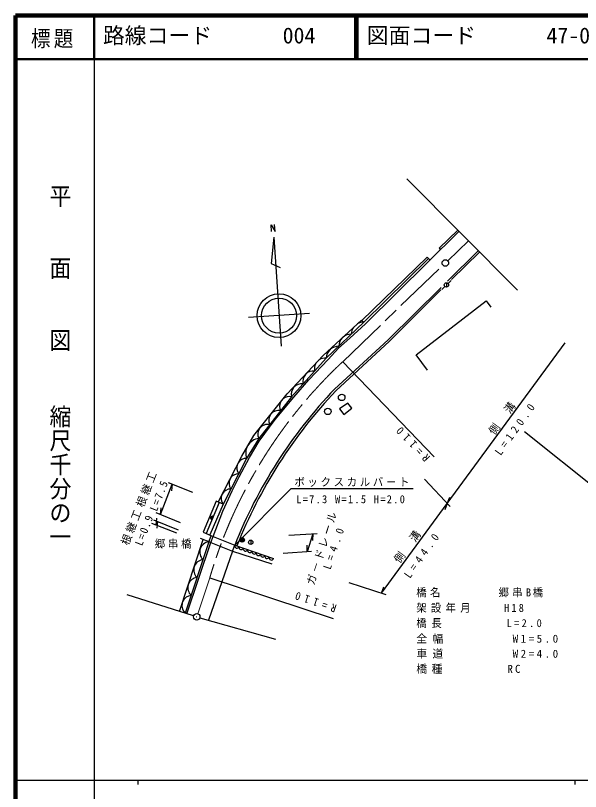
# Model space of a CAD drawing. Units: millimetres, scale not verified. Extents: x 40000 to 680000, y 20000 to 380000.
# Drawn here: x 40000 to 169298, y 202409 to 380000 of the extents above; entities that cross this region are included whole.
import ezdxf
from ezdxf.enums import TextEntityAlignment as Align

# ---------------------------------------------------------------- set-up
doc = ezdxf.new("R2010")
doc.units = ezdxf.units.MM
doc.header["$LTSCALE"] = 1000
doc.linetypes.add('CHAIN', pattern=[18.5, 12, -1.5, 3.5, -1.5])
for name, color, linetype, lineweight in [('M-BGD', 7, 'Continuous', 25), ('M-BMK', 2, 'CHAIN', 13), ('M-BMK-HTXT', 7, 'Continuous', 13), ('M-OTRS', 6, 'Continuous', 25), ('M-STR-STR1', 1, 'Continuous', 25), ('M-TTL', 2, 'Continuous', 140), ('M-TTL-BAND', 7, 'Continuous', 25), ('M-TTL-LINE', 7, 'Continuous', 50)]:
    doc.layers.add(name, color=color, linetype=linetype, lineweight=lineweight)
for name, color, linetype in [('M-BMK-SRVR', 7, 'Continuous'), ('M-STR-HTXT', 7, 'Continuous'), ('M-TTL-TXT', 7, 'Continuous')]:
    doc.layers.add(name, color=color, linetype=linetype)
doc.styles.add('@ＭＳ ゴシック', font='')
doc.styles.add('ＭＳ ゴシック', font='')
doc.styles.get('@ＭＳ ゴシック').set_extended_font_data('@MS Gothic')
doc.styles.get('ＭＳ ゴシック').set_extended_font_data('MS Gothic')

# ---------------------------------------------------------------- blocks, each defined once
blk = doc.blocks.new('MARK5C2L8')
at = {"color": 3, "linetype": 'Continuous', "lineweight": 25}
blk.add_circle((0, 0), 0.05, dxfattribs=at)
blk = doc.blocks.new('MARK28C15L6')
at = {"color": 7, "linetype": 'Continuous', "lineweight": 25}
blk.add_line((0, 0), (0.014, -0.05), dxfattribs=at)
blk = doc.blocks.new('MARK1120C15L6')
at = {"color": 7, "linetype": 'Continuous', "lineweight": 25}
blk.add_circle((0, 0), 0.05, dxfattribs=at)
blk = doc.blocks.new('MARK1553C15L6')
at = {"color": 7, "linetype": 'Continuous', "lineweight": 25}
blk.add_arc((0, 0), 0.05, 270, 90, dxfattribs=at)
blk = doc.blocks.new('MARK1235C15L6')
at = {"color": 7, "linetype": 'Continuous', "lineweight": 25}
blk.add_line((0, 0.05), (0, -0.05), dxfattribs=at)
blk.add_circle((0, 0), 0.05, dxfattribs=at)
blk = doc.blocks.new('MARK1170C15L6')
at = {"color": 7, "linetype": 'Continuous', "lineweight": 25}
for p, q in [((0.006, -0.046), (0.006, 0.046)), ((0.012, 0.044), (0.012, -0.044)), ((0.018, -0.042), (0.018, 0.042)), ((0.024, 0.036), (0.024, -0.036)), ((0.03, -0.03), (0.03, 0.03)), ((0.036, 0.02), (0.036, -0.02))]:
    blk.add_line(p, q, dxfattribs=at)
blk.add_lwpolyline([(0, 0.05), (0.012, 0.046), (0.022, 0.04), (0.032, 0.03), (0.038, 0.02), (0.042, 0.008), (0.042, -0.008), (0.038, -0.02), (0.032, -0.03), (0.022, -0.04), (0.012, -0.046), (0, -0.05)], close=True, dxfattribs=at)
blk = doc.blocks.new('MARK1192C15L6')
at = {"color": 7, "linetype": 'Continuous', "lineweight": 25}
for radius in [0.05, 0.044, 0.038, 0.032, 0.026, 0.02, 0.014, 0.008, 0.002]:
    blk.add_circle((0, 0), radius, dxfattribs=at)

msp = doc.modelspace()

# ---------------------------------------------------------------- linework, layer by layer
at = {"layer": 'M-BGD'}
for p, q in [((129526, 342656), (154861, 317107)), ((141491, 330548), (120074, 309421)), ((99126, 329274), (98525, 323221)), ((99126, 329274), (100779, 304329)), ((145912, 326131), (138864, 319176)), ((139794, 319588), (146186, 325855)), ((98525, 323221), (100586, 322356)), ((134517, 324354), (119721, 309819)), ((138267, 317973), (137566, 317260)), ((138988, 318665), (139730, 319335)), ((107301, 311777), (93331, 310851)), ((119721, 309819), (111112, 301554)), ((138819, 268338), (165822, 305058)), ((102198, 293418), (110399, 302153)), ((111112, 301554), (103148, 292757)), ((114882, 300773), (135798, 278990)), ((94520, 283903), (102198, 293418)), ((103148, 292757), (95675, 283184)), ((156506, 284784), (186494, 260768)), ((91791, 279181), (94520, 283903)), ((95675, 283184), (92892, 278642)), ((86346, 268625), (91791, 279181)), ((92892, 278642), (87498, 268130)), ((139512, 267607), (133575, 273866)), ((73152, 265794), (75885, 272757)), ((74958, 273131), (80508, 270891)), ((86614, 268510), (83611, 261487)), ((123724, 247813), (138819, 268338)), ((87498, 268130), (84448, 261121)), ((77774, 263928), (72225, 266169)), ((76902, 261492), (71235, 263759)), ((71557, 264587), (77224, 262320)), ((72164, 263387), (72486, 264216)), ((102587, 261034), (109047, 261474)), ((108050, 261406), (106726, 257263)), ((77537, 243613), (82971, 260068)), ((84236, 259554), (78805, 243214)), ((79236, 243079), (84666, 259393)), ((84666, 259393), (82337, 260325)), ((84236, 259554), (84797, 260944)), ((90192, 258780), (99063, 255737)), ((89630, 257389), (84129, 241626)), ((89630, 257389), (98685, 254539)), ((107724, 257331), (101263, 256891)), ((84457, 251290), (112682, 241998)), ((116301, 250272), (124715, 247485)), ((80752, 242602), (65541, 247383)), ((82189, 242173), (99529, 237276))]:
    msp.add_line(p, q, dxfattribs=at)
for points in [[(98604, 330544), (98502, 332084), (99404, 330593), (99293, 332138)], [(141200, 330839), (136993, 326738), (137290, 326405)], [(119275, 310202), (134187, 324682), (134862, 324010)], [(137426, 317751), (125305, 305775), (113037, 294520)], [(137367, 317240), (125552, 305445), (113330, 294108)], [(134288, 298866), (131679, 302341), (147694, 314694), (148813, 313236)], [(85227, 260784), (87419, 266546), (89596, 271212), (91177, 274444), (93551, 278849), (95738, 282550), (99442, 287541), (103658, 292692), (107099, 296647), (111522, 301300), (113939, 303832), (116529, 306134), (120074, 309421)], [(110399, 302153), (119160, 310301), (119721, 309819)], [(90192, 258780), (103089, 271715), (131007, 271715)], [(87498, 268130), (85903, 268815), (82946, 261777), (85227, 260784)]]:
    msp.add_lwpolyline(points, dxfattribs=at)
msp.add_lwpolyline([(114139, 289969), (115121, 288705), (116988, 290119), (116045, 291307)], close=True, dxfattribs=at)
for radius in [5000, 4000]:
    msp.add_circle((100316, 311314), radius, dxfattribs=at)
for centre, radius, start, end in [((119651, 307021), 2799, 88.55923, 120.7037), ((119651, 307021), 2799, 145.1423, 179.10669), ((116781, 304266), 2799, 133.68634, 179.10669), ((116781, 304266), 2799, 88.55923, 132.15964), ((113912, 301511), 2799, 88.55923, 179.10669), ((110798, 299171), 2404, 150.8627, 193.20221), ((110798, 299171), 2404, 82.48669, 122.74689), ((108143, 296238), 2404, 82.48669, 136.02094), ((108143, 296238), 2404, 137.58865, 193.20221), ((105488, 293306), 2404, 82.48669, 193.20221), ((192558, 218518), 110000, 136.2963, 158.52966), ((193012, 218275), 110000, 136.41788, 158.48654), ((102698, 290540), 2262, 154.9104, 205.51727), ((102698, 290540), 2262, 78.52979, 127.28934), ((100207, 287349), 2262, 78.52979, 140.48282), ((100207, 287349), 2262, 141.71692, 205.51727), ((97716, 284158), 2262, 78.52979, 205.51727), ((96074, 279815), 3392, 96.76816, 148.81577), ((96074, 279815), 3392, 151.12933, 200.23706), ((92835, 276458), 2185, 157.7598, 217.16656), ((92835, 276458), 2185, 88.50638, 147.66678), ((91037, 272954), 2185, 152.79437, 217.16656), ((91037, 272954), 2185, 88.50638, 152.6322), ((89239, 269450), 2185, 88.50638, 217.16656), ((84552, 257181), 2394, 97.58502, 225.64575), ((83194, 253096), 2394, 97.58502, 225.64575), ((81836, 249011), 2394, 97.58502, 158.36075), ((81836, 249011), 2394, 165.0896, 225.64575), ((80479, 244926), 2394, 97.58502, 155.89706), ((80479, 244926), 2394, 167.55328, 225.64575)]:
    msp.add_arc(centre, radius, start, end, dxfattribs=at)
at = {"layer": 'M-BMK'}
for p, q in [((138913, 323881), (143654, 328409)), ((114882, 300773), (137830, 322843)), ((81706, 243088), (84457, 251290))]:
    msp.add_line(p, q, dxfattribs=at)
msp.add_arc((190048, 220461), 110000, 133.10422, 163.72366, dxfattribs=at)
at = {"layer": 'M-BMK-HTXT'}
for radius in [31.3, 25, 18.8, 12.5, 6.3]:
    msp.add_circle((143654, 328409), radius, dxfattribs=at)
at = {"layer": 'M-OTRS'}
for radius in [31.3, 25, 18.8, 12.5, 6.3]:
    msp.add_circle((81467, 242377), radius, dxfattribs=at)
at = {"layer": 'M-STR-STR1'}
for p, q in [((84666, 259393), (85227, 260784)), ((84666, 259393), (89630, 257389)), ((85227, 260784), (90192, 258780)), ((89630, 257389), (90192, 258780))]:
    msp.add_line(p, q, dxfattribs=at)
at = {"layer": 'M-TTL'}
for p, q in [((40000, 380000), (40000, 20000)), ((680000, 380000), (40000, 380000))]:
    msp.add_line(p, q, dxfattribs=at)
at = {"layer": 'M-TTL-BAND'}
for p, q in [((58000, 370000), (58000, 20000)), ((40000, 205000), (579000, 205000)), ((68000, 205000), (68000, 204000)), ((168000, 205000), (168000, 204000))]:
    msp.add_line(p, q, dxfattribs=at)
at = {"layer": 'M-TTL-LINE'}
for p, q in [((58000, 380000), (58000, 370000)), ((117750, 380000), (117750, 370000)), ((118250, 380000), (118250, 370000)), ((40000, 370000), (680000, 370000))]:
    msp.add_line(p, q, dxfattribs=at)

# ---------------------------------------------------------------- block references
at = {"layer": 'M-BGD'}
for name, p, xscale, yscale in [('MARK1235C15L6', (138617, 318330), 10000, 10000), ('MARK1120C15L6', (114647, 292604), 15000, 15000), ('MARK1120C15L6', (111494, 289404), 15000, 15000), ('MARK1192C15L6', (91874, 259975), 10000, 10000), ('MARK1235C15L6', (93831, 259455), 10000, 10000)]:
    msp.add_blockref(name, p, dxfattribs=dict(at, xscale=xscale, yscale=yscale))
for name, p, xscale, yscale, rotation in [('MARK28C15L6', (75885, 272757), 30000, 30000, 338.56692), ('MARK28C15L6', (138819, 268338), 30000, 30000, 323.66942), ('MARK28C15L6', (138819, 268338), 30000, 30000, 143.86203), ('MARK28C15L6', (73152, 265794), 30000, 30000, 158.56692), ('MARK28C15L6', (72164, 263387), 30000, 30000, 158.74949), ('MARK1170C15L6', (85113, 264998), 10000, 10000, 156.84692), ('MARK28C15L6', (72486, 264216), 30000, 30000, 338.74949), ('MARK28C15L6', (108050, 261406), 30000, 30000, 342.28421), ('MARK1553C15L6', (90684, 258611), 10420, 10420, 251.06631), ('MARK1553C15L6', (91670, 258273), 10421, 10421, 251.06631), ('MARK1553C15L6', (92656, 257935), 10420, 10420, 251.06631), ('MARK1553C15L6', (93641, 257597), 10421, 10421, 251.06631), ('MARK28C15L6', (106726, 257263), 30000, 30000, 162.28421), ('MARK1553C15L6', (94627, 257259), 10420, 10420, 251.06631), ('MARK1553C15L6', (95613, 256920), 10421, 10421, 251.06631), ('MARK1553C15L6', (96598, 256582), 10420, 10420, 251.06631), ('MARK1553C15L6', (97584, 256244), 10421, 10421, 251.06631), ('MARK1553C15L6', (98570, 255906), 10420, 10420, 251.06631), ('MARK28C15L6', (123724, 247813), 30000, 30000, 143.66942)]:
    msp.add_blockref(name, p, dxfattribs=dict(at, xscale=xscale, yscale=yscale, rotation=rotation))
at = {"layer": 'M-BMK-SRVR', "xscale": 15000, "yscale": 15000}
for p in [(138370, 323363), (81467, 242377)]:
    msp.add_blockref('MARK5C2L8', p, dxfattribs=at)

# ---------------------------------------------------------------- texts
at = {"layer": 'M-STR-HTXT', "char_height": 1833, "attachment_point": 7, "style": 'ＭＳ ゴシック'}
for s, insert, rotation in [('\\T1.27;\\W0.95;側\u3000溝', (149785, 283731), 53.9), ('\\T1.76;\\W0.95;L=120.0', (151051, 279147), 54.5), ('\\T1.81;\\W0.95;R=110', (135020, 278998), 133.7), ('\\T1.27;\\W0.95;根継工', (69476, 267221), 68.4), ('\\T1.26;\\W0.95;L=7.5', (72363, 266353), 68.6), ('\\T1.27;\\W0.95;根継工', (66015, 258529), 68.4), ('\\T1.26;\\W0.95;L=0.9', (68982, 258472), 68.7), ('\\T1.26;\\W0.95;ガ－ドレール', (108415, 249464), 72.3), ('\\T1.81;\\W0.95;L=4.0', (112093, 253042), 71.1), ('\\T1.27;\\W0.95;側\u3000溝', (128079, 254363), 53.7), ('\\T1.78;\\W0.95;L=44.0', (130277, 251024), 54.5), ('\\T1.81;\\W0.95;R=110', (113649, 245100), 161.6)]:
    msp.add_mtext(s, dxfattribs=dict(at, insert=insert, rotation=rotation))
for s, insert in [('\\T1.26;\\W0.95;ボックスカルバ－ト', (103824, 272120)), ('\\T1.25;\\W0.95;L=7.3\\~W=1.5\\~H=2.0', (104233, 268354)), ('\\T1.27;\\W0.95;郷串橋', (71860, 257991)), ('\\T1.32;\\W0.95;橋名\u3000\u3000\u3000\u3000郷串B橋', (131724, 246834)), ('\\T1.41;\\W0.95;架設年月\u3000\u3000H18', (131724, 243309)), ('\\T1.45;\\W0.95;橋長\u3000\u3000\u3000\u3000L=2.0', (131724, 239820)), ('\\T1.47;全幅\u3000\u3000\u3000\u3000W1=5.0', (131724, 236260)), ('\\T1.47;車道\u3000\u3000\u3000\u3000W2=4.0', (131724, 232807)), ('\\T1.39;橋種\u3000\u3000\u3000\u3000RC', (131724, 229354))]:
    msp.add_mtext(s, dxfattribs=dict(at, insert=insert))
at = {"layer": 'M-TTL-BAND', "style": '@ＭＳ ゴシック', "width": 1.1}
for s, p in [('平\u3000\u3000面\u3000\u3000図', (47277, 341475)), ('縮尺千分の一', (47277, 291030))]:
    msp.add_text(s, height=3666, rotation=270, dxfattribs=at).set_placement(p, align=Align.BOTTOM_LEFT)
at = {"layer": 'M-TTL-TXT', "style": 'ＭＳ ゴシック'}
for s, p in [('路線コード', (60000, 372500)), ('004', (101142, 372500)), ('図面コード', (120380, 372500)), ('47-0', (161521, 372500))]:
    msp.add_text(s, height=3666, dxfattribs=at).set_placement(p, align=Align.BOTTOM_LEFT)
at = {"layer": 'M-TTL-TXT', "insert": (43500, 372500), "char_height": 3666, "attachment_point": 7, "style": 'ＭＳ ゴシック'}
msp.add_mtext('\\T1.16;\\W0.9;標題', dxfattribs=at)

doc.saveas('drawing.dxf')
